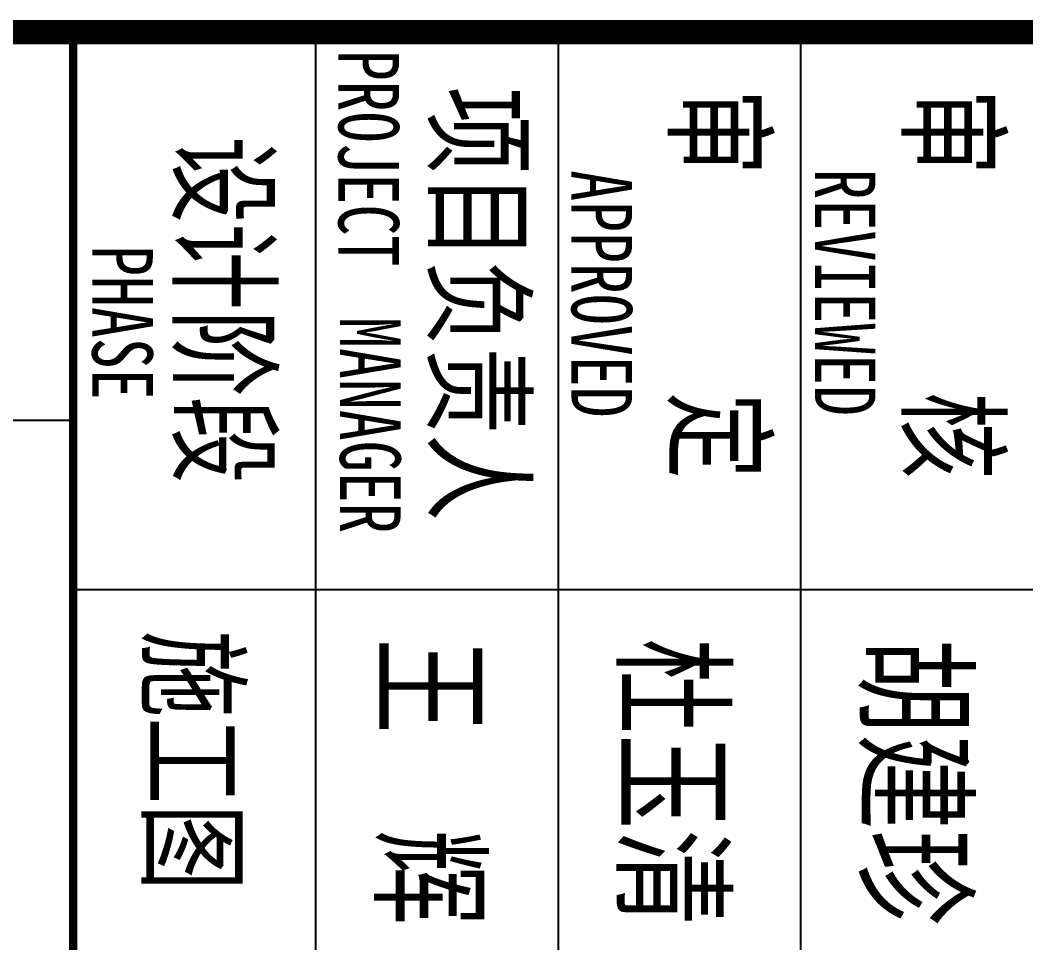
# Model space of a CAD drawing. Extents: x -46552 to 500351, y 55470 to 139570.
# Drawn here: x 308386 to 313265, y 60050 to 64529 of the extents above; entities that cross this region are included whole.
import ezdxf

# ---------------------------------------------------------------- set-up
doc = ezdxf.new("R2010")
doc.units = 0
doc.header["$LTSCALE"] = 1000
doc.header["$MEASUREMENT"] = 0
doc.layers.add('TK', color=126, linetype='Continuous')
doc.styles.add('-宋体', font='', dxfattribs={"width": 0.8})
doc.styles.get('-宋体').set_extended_font_data('SimSun')

# ---------------------------------------------------------------- blocks, each defined once
blk = doc.blocks.new('jztq')
at = {"layer": 'TK'}
for p, q in [((256167.5, 240983.8), (256167.5, 288042.7)), ((258873.4, 268043.1), (258873.4, 253925.5)), ((256167.5, 257454.9), (264167.5, 257454.9)), ((256167.5, 256278.4), (264167.5, 256278.4)), ((256167.5, 253925.5), (256167.5, 255102)), ((256167.5, 255102), (264167.5, 255102)), ((258049.8, 246278.4), (258049.8, 253925.5))]:
    blk.add_line(p, q, dxfattribs=at)
at = {"layer": 'TK', "const_width": 117.6}
blk.add_lwpolyline([(256167.5, 298383.8), (264167.5, 298383.8), (264167.5, 240984.3), (256167.5, 240984.3)], close=True, dxfattribs=at)
at = {"layer": 'TK', "const_width": 40}
blk.add_lwpolyline([(256167.5, 253925.5), (264167.5, 253925.5)], dxfattribs=at)
at = {"layer": 'TK', "style": '-宋体', "width": 0.75}
for s, height, p in [('审     核', 411.76, (256442.5, 257987.8)), ('胡建珍', 453.8, (259109.3, 257785.5)), ('REVIEWED', 294.12, (256829.4, 257523.8)), ('审     定', 411.76, (256442.5, 256853.9)), ('杜玉清', 453.8, (259109.3, 256609.1)), ('APPROVED', 294.12, (256837.3, 256343.2)), ('项目负责人', 411.76, (256432.8, 255687.9)), ('王  辉', 453.8, (259109.3, 255432.6)), ('MANAGER', 294.12, (257549.9, 255220.2)), ('PROJECT', 294.12, (256252.9, 255212.6)), ('设计阶段', 411.76, (256673.1, 254452.6)), ('施工图', 411.76, (259071.4, 254301.6)), ('PHASE', 294.12, (257200.8, 254018.2))]:
    blk.add_text(s, height=height, dxfattribs=at).set_placement(p)

msp = doc.modelspace()

# ---------------------------------------------------------------- block references
at = {"rotation": 270}
msp.add_blockref('jztq', (54717.3, 320637.8), dxfattribs=at)

doc.saveas('drawing.dxf')
